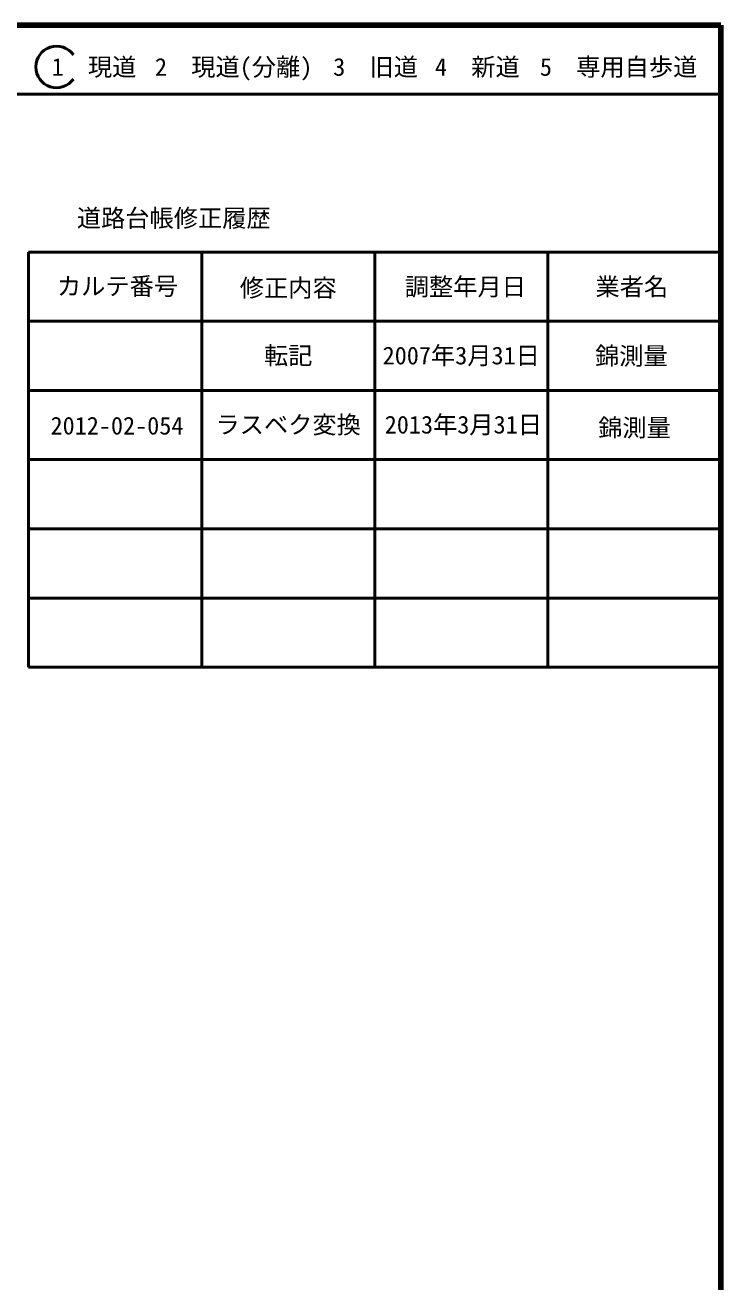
# Model space of a CAD drawing. Units: millimetres, scale not verified. Extents: x 63972 to 703972, y 2520 to 362520.
# Drawn here: x 603472 to 703972, y 180877 to 362520 of the extents above; entities that cross this region are included whole.
import ezdxf
from ezdxf.enums import TextEntityAlignment as Align

# ---------------------------------------------------------------- set-up
doc = ezdxf.new("R2010")
doc.units = ezdxf.units.MM
doc.header["$LTSCALE"] = 1000
for name, color, linetype, lineweight in [('M-TTL', 2, 'Continuous', 140), ('M-TTL-FRAM', 2, 'Continuous', 50), ('M-TTL-LINE', 7, 'Continuous', 50)]:
    doc.layers.add(name, color=color, linetype=linetype, lineweight=lineweight)
doc.layers.add('M-TTL-TXT', color=7, linetype='Continuous')
doc.styles.add('ＭＳ ゴシック', font='')
doc.styles.get('ＭＳ ゴシック').set_extended_font_data('MS Gothic')

msp = doc.modelspace()

# ---------------------------------------------------------------- linework, layer by layer
at = {"layer": 'M-TTL'}
for p, q in [((703972, 362520), (63972, 362520)), ((703972, 2520), (703972, 362520))]:
    msp.add_line(p, q, dxfattribs=at)
at = {"layer": 'M-TTL-FRAM'}
for p, q in [((603972, 329717), (603972, 269717)), ((603972, 329717), (703972, 329717)), ((603972, 269717), (703972, 269717))]:
    msp.add_line(p, q, dxfattribs=at)
at = {"layer": 'M-TTL-LINE'}
for p, q in [((63972, 352520), (703972, 352520)), ((628972, 329717), (628972, 269717)), ((653972, 329717), (653972, 269717)), ((678972, 329717), (678972, 269717)), ((603972, 319717), (703972, 319717)), ((603972, 309717), (703972, 309717)), ((603972, 299717), (703972, 299717)), ((603972, 289717), (703972, 289717)), ((603972, 279717), (703972, 279717))]:
    msp.add_line(p, q, dxfattribs=at)
msp.add_arc((608003, 356478), 3000, 35.68533, 324.31467, dxfattribs=at)

# ---------------------------------------------------------------- texts
at = {"layer": 'M-TTL-TXT', "style": 'ＭＳ ゴシック'}
for s, p in [('1\u3000現道', (613420, 356478)), ('2\u3000現道(分離)', (633591, 356478)), ('3\u3000旧道', (654094, 356478)), ('4\u3000新道', (668796, 356478)), ('5\u3000専用自歩道', (689201, 356478)), ('道路台帳修正履歴', (624941, 334633)), ('カルテ番号', (616812, 324797)), ('修正内容', (641481, 324543)), ('調整年月日', (667061, 324717)), ('業者名', (691107, 324717)), ('転記', (641472, 314765)), ('2007年3月31日', (666472, 314765)), ('錦測量', (691049, 314709)), ('2012-02-054', (616740, 304628)), ('ラスベク変換', (641463, 304776)), ('2013年3月31日', (666775, 304776)), ('錦測量', (691498, 304334))]:
    msp.add_text(s, height=2566, dxfattribs=at).set_placement(p, align=Align.MIDDLE_CENTER)

doc.saveas('drawing.dxf')
